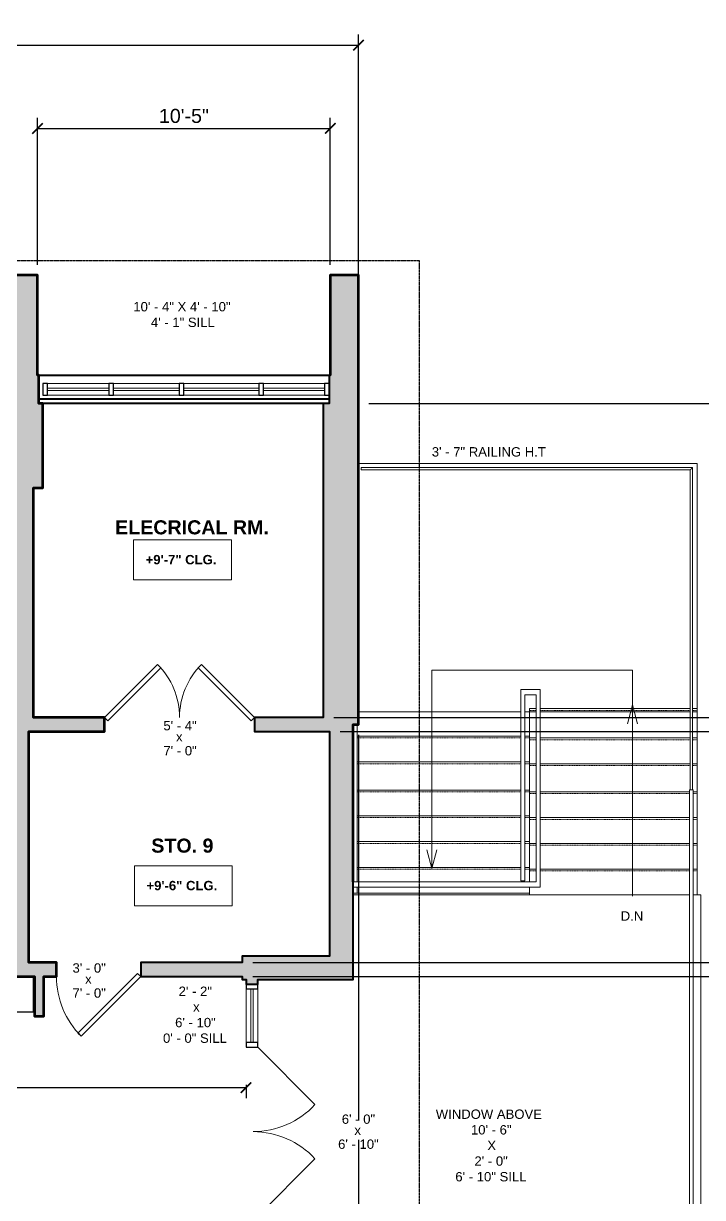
# Model space of a CAD drawing. Header units: inches. Extents: x -2078 to 106214, y -964 to 6385.
# Drawn here: x 26991 to 27281, y 4214 to 4715 of the extents above; entities that cross this region are included whole.
import ezdxf

# ---------------------------------------------------------------- set-up
doc = ezdxf.new("R2010")
doc.units = ezdxf.units.IN
doc.header["$MEASUREMENT"] = 0
doc.linetypes.add('HIDDEN2', pattern=[0.1875, 0.125, -0.0625])
doc.linetypes.add('Overhead 1_16_', pattern=[0.101562, 0.0625, -0.039062])
for name, color, linetype, lineweight in [('A-ANNO', 2, 'Continuous', 5), ('A-ANNO-DIMS', 1, 'Continuous', 9), ('A-CASE', 4, 'Continuous', 9), ('A-DETL-THIN', 151, 'Continuous', 9), ('A-DOOR', 1, 'Continuous', 18), ('A-FLOR', 6, 'Continuous', 18), ('A-GLAZ-CURT', 52, 'Continuous', 9), ('A-GLAZ-CWMG', 51, 'Continuous', 9), ('A-HIDDEN', 2, 'HIDDEN2', 18), ('A-RAILING', 4, 'Continuous', 9), ('A-STRS', 4, 'Continuous', 9), ('A-WALL', 3, 'Continuous', 40), ('A-WINDOWS', 2, 'Continuous', 18), ('Q-CASE', 4, 'Continuous', 30)]:
    doc.layers.add(name, color=color, linetype=linetype, lineweight=lineweight)
doc.layers.add('A-HATCH', color=9, linetype='Continuous')
doc.styles.add('Arial_1', font='arial.ttf', dxfattribs={"height": 0.0625})
doc.styles.add('Arial_2', font='arial.ttf', dxfattribs={"height": 3})
doc.styles.add('Arial_B', font='arialbd.ttf', dxfattribs={"height": 4.5})
doc.styles.add('Arial_B_1', font='arialbd.ttf', dxfattribs={"height": 3})
doc.styles.add('JC', font='arial.ttf', dxfattribs={"height": 0.125})
doc.dimstyles.new('JC-DIMS', dxfattribs={"dimtxt": 0.125, "dimasz": 0.09375, "dimexe": 0.09375, "dimexo": 0.09375, "dimgap": 0.046875, "dimtad": 1, "dimdec": 1, "dimzin": 0, "dimdsep": 46, "dimlunit": 4, "dimtxsty": 'JC', "dimblk": 'ARCHTICK', "dimcen": 0.09, "dimclrd": 1, "dimclre": 1, "dimclrt": 256, "dimadec": 0, "dimazin": 0, "dimtfac": 1, "dimtdec": 1, "dimtofl": 0, "dimtmove": 1, "dimatfit": 3, "dimfxl": 1, "dimtolj": 1, "dimtzin": 0, "dimarcsym": 0})

# ---------------------------------------------------------------- blocks, each defined once
blk = doc.blocks.new('JC_DOOR_SINGLE PANEL - SINGLE DOOR-1525208-3RD FL')
at = {"layer": 'A-DOOR', "lineweight": 30}
for p, q in [((-8.87, -27.04), (16.59, -1.59)), ((18, -3), (-7.46, -28.46)), ((16.59, -1.59), (18, -3)), ((-7.46, -28.46), (-8.87, -27.04))]:
    blk.add_line(p, q, dxfattribs=at)
at = {"layer": 'A-DOOR', "lineweight": 9}
blk.add_arc((18, -3), 36, 180, 225, dxfattribs=at)
blk = doc.blocks.new('JC_DOUBLE DOOR - DOUBLE DOOR-1692610-3RD FL')
at = {"layer": 'A-DOOR', "lineweight": 30}
for p, q in [((-32, 3), (-9.37, 25.63)), ((-9.37, 25.63), (-7.96, 24.21)), ((9.37, 25.63), (7.96, 24.21)), ((32, 3), (9.37, 25.63)), ((-7.96, 24.21), (-30.59, 1.59)), ((7.96, 24.21), (30.59, 1.59)), ((-30.59, 1.59), (-32, 3)), ((30.59, 1.59), (32, 3))]:
    blk.add_line(p, q, dxfattribs=at)
at = {"layer": 'A-DOOR', "lineweight": 9}
for centre, start, end in [((-32, 3), 360, 45), ((32, 3), 135, 180)]:
    blk.add_arc(centre, 32, start, end, dxfattribs=at)
blk = doc.blocks.new('Instance - Opening - 16_ x 24_-1692534-3RD FL')
at = {"layer": 'A-WINDOWS'}
for p, q in [((-62, -6), (-62, 6)), ((-62, 6), (62, 6)), ((62, 6), (62, -6)), ((62, -6), (-62, -6))]:
    blk.add_line(p, q, dxfattribs=at)
blk = doc.blocks.new('Rectangular Mullion - 2_5_ x 5_ rectangular-1575385-3RD FL')
at = {"layer": 'A-GLAZ-CWMG', "lineweight": 30}
for p, q in [((0, 2.5), (-2, 2.5)), ((-2, 2.5), (-2, -2.5)), ((0, -2.5), (0, 2.5)), ((-2, -2.5), (0, -2.5))]:
    blk.add_line(p, q, dxfattribs=at)
blk = doc.blocks.new('Rectangular Mullion - 2_5_ x 5_ rectangular-1575386-3RD FL')
at = {"layer": 'A-GLAZ-CWMG', "lineweight": 30}
for p, q in [((-2, 2.5), (0, 2.5)), ((-2, -2.5), (-2, 2.5)), ((0, 2.5), (0, -2.5)), ((0, -2.5), (-2, -2.5))]:
    blk.add_line(p, q, dxfattribs=at)
blk = doc.blocks.new('Rectangular Mullion - 2_5_ x 5_ rectangular-1576958-3RD FL')
at = {"layer": 'A-GLAZ-CWMG'}
for p, q in [((920.3, 463.57), (894.05, 463.57)), ((920.3, 458.57), (894.05, 458.57))]:
    blk.add_line(p, q, dxfattribs=at)
blk = doc.blocks.new('Rectangular Mullion - 2_5_ x 5_ rectangular-1575379-3RD FL')
at = {"layer": 'A-GLAZ-CWMG', "lineweight": 30}
for p, q in [((-1, 2.5), (1, 2.5)), ((-1, -2.5), (-1, 2.5)), ((1, 2.5), (1, -2.5)), ((1, -2.5), (-1, -2.5))]:
    blk.add_line(p, q, dxfattribs=at)
blk = doc.blocks.new('Rectangular Mullion - 2_5_ x 5_ rectangular-1692571-3RD FL')
at = {"layer": 'A-GLAZ-CWMG'}
for p, q in [((1012.3, 463.57), (986.3, 463.57)), ((1012.3, 458.57), (986.3, 458.57))]:
    blk.add_line(p, q, dxfattribs=at)
blk = doc.blocks.new('Rectangular Mullion - 2_5_ x 5_ rectangular-1576960-3RD FL')
at = {"layer": 'A-GLAZ-CWMG'}
for p, q in [((984.3, 463.57), (952.3, 463.57)), ((984.3, 458.57), (952.3, 458.57))]:
    blk.add_line(p, q, dxfattribs=at)
blk = doc.blocks.new('Rectangular Mullion - 2_5_ x 5_ rectangular-1576961-3RD FL')
at = {"layer": 'A-GLAZ-CWMG'}
for p, q in [((950.3, 463.57), (922.3, 463.57)), ((950.3, 458.57), (922.3, 458.57))]:
    blk.add_line(p, q, dxfattribs=at)
blk = doc.blocks.new('Top Rail Type - Top Rail_Internal_-1595257-3RD FL')
at = {"layer": 'A-RAILING'}
for p, q in [((1024.73, 318.07), (1024.73, 250.91)), ((1026.23, 250.91), (1026.23, 318.07)), ((1024.73, 248.66), (1024.73, 246.07)), ((1026.23, 246.07), (1026.23, 248.66))]:
    blk.add_line(p, q, dxfattribs=at)
at = {"layer": 'A-RAILING', "flags": 128}
blk.add_lwpolyline([(1025.56, 246.07), (1025.48, 246.07), (1025.4, 246.07)], dxfattribs=at)
blk = doc.blocks.new('Top Rail Type - Top Rail_Internal_-V7-3RD FL')
at = {"layer": 'A-RAILING'}
for p, q in [((1024.73, 318.07), (1024.73, 250.91)), ((1026.23, 318.07), (1026.23, 250.91)), ((1024.73, 248.66), (1024.73, 246.07)), ((1026.23, 246.07), (1024.73, 246.07)), ((1026.23, 248.66), (1026.23, 246.07))]:
    blk.add_line(p, q, dxfattribs=at)
blk = doc.blocks.new('Door-Curtain-Wall-Double-Storefront - Door-Curtain-Wall-Double-Storefront-1672611-3RD FL')
at = {"layer": 'A-DOOR', "lineweight": 9}
for p, q in [((-11.56, 26.94), (-36, 2.5)), ((11.56, 26.94), (36, 2.5))]:
    blk.add_line(p, q, dxfattribs=at)
for centre, start, end in [((-36, 0.5), 360, 47.2514), ((36, 0.5), 132.7486, 180)]:
    blk.add_arc(centre, 36, start, end, dxfattribs=at)
blk = doc.blocks.new('System Panel - Glazed-1672614-3RD FL')
at = {"layer": 'A-GLAZ-CURT', "lineweight": 18}
for p, q in [((11.5, 0.5), (-11.5, 0.5)), ((-11.5, 0.5), (-11.5, -0.5)), ((11.5, -0.5), (11.5, 0.5)), ((-11.5, -0.5), (11.5, -0.5))]:
    blk.add_line(p, q, dxfattribs=at)
blk = doc.blocks.new('Rectangular Mullion - 2_5_ x 5_ rectangular-1579280-3RD FL')
at = {"layer": 'A-GLAZ-CWMG'}
for p, q in [((978.8, 182.32), (978.8, 205.32)), ((983.8, 205.32), (983.8, 182.32))]:
    blk.add_line(p, q, dxfattribs=at)
blk = doc.blocks.new('Rectangular Mullion - 2_5_ x 5_ rectangular-1672618-3RD FL')
at = {"layer": 'A-GLAZ-CWMG', "lineweight": 30}
for p, q in [((0, 2.5), (-2, 2.5)), ((-2, 2.5), (-2, -2.5)), ((0, -2.5), (0, 2.5)), ((-2, -2.5), (0, -2.5))]:
    blk.add_line(p, q, dxfattribs=at)
blk = doc.blocks.new('Rectangular Mullion - 2_5_ x 5_ rectangular-1672610-3RD FL')
at = {"layer": 'A-GLAZ-CWMG', "lineweight": 30}
for p, q in [((-1, 2.5), (1, 2.5)), ((-1, -2.5), (-1, 2.5)), ((1, 2.5), (1, -2.5)), ((1, -2.5), (-1, -2.5))]:
    blk.add_line(p, q, dxfattribs=at)
blk = doc.blocks.new('Top Rail Type - Top Rail_Internal_-1673952-3RD FL')
at = {"layer": 'A-RAILING'}
for p, q in [((1168.2, 290.14), (1168.2, -441.86)), ((1169.04, 290.14), (1168.86, 290.14)), ((1169.7, -441.86), (1169.7, 290.14))]:
    blk.add_line(p, q, dxfattribs=at)
blk = doc.blocks.new('Top Rail Type - Top Rail_Internal_-V8-3RD FL')
at = {"layer": 'A-RAILING'}
for p, q in [((1169.7, 290.14), (1168.2, 290.14)), ((1168.2, 290.14), (1168.2, -441.86)), ((1169.7, 290.14), (1169.7, -441.86))]:
    blk.add_line(p, q, dxfattribs=at)
blk = doc.blocks.new('Casework 11 - Casework 11-1692677-3RD FL')
at = {"layer": 'Q-CASE'}
for p, q in [((888.05, 210.41), (751.18, 210.41)), ((751.18, 210.41), (751.18, 195.49)), ((888.05, 195.49), (888.05, 210.41)), ((751.18, 195.49), (888.05, 195.49))]:
    blk.add_line(p, q, dxfattribs=at)
blk = doc.blocks.new('Railing - Railing-1695956-3RD FL')
at = {"layer": 'A-RAILING'}
for p, q in [((1169.46, 427.69), (1027.96, 427.69)), ((1027.96, 427.69), (1027.96, 426.69)), ((1027.96, 426.69), (1168.46, 426.69)), ((1168.46, 426.69), (1168.46, 290.14)), ((1169.46, 290.14), (1169.46, 427.69))]:
    blk.add_line(p, q, dxfattribs=at)
blk.add_open_spline([(1168.46, 426.69), (1168.46, 426.69), (1168.46, 426.7), (1168.49, 426.73), (1168.52, 426.76), (1168.55, 426.79), (1168.58, 426.82), (1168.61, 426.85), (1168.65, 426.89), (1168.7, 426.93), (1168.73, 426.97), (1168.76, 427), (1168.79, 427.03), (1168.83, 427.07), (1168.86, 427.1), (1168.89, 427.13), (1168.92, 427.16), (1168.96, 427.19), (1168.99, 427.23), (1169.02, 427.26), (1169.05, 427.29), (1169.08, 427.32), (1169.12, 427.36), (1169.15, 427.39), (1169.18, 427.42), (1169.21, 427.44), (1169.23, 427.47), (1169.27, 427.51), (1169.3, 427.54), (1169.33, 427.57), (1169.36, 427.6), (1169.39, 427.63), (1169.42, 427.66), (1169.45, 427.69), (1169.46, 427.69), (1169.46, 427.69)], degree=3, knots=[0, 0, 0, 0, 0.083333, 0.125, 0.166667, 0.208333, 0.229167, 0.25, 0.291667, 0.333333, 0.354167, 0.375, 0.395833, 0.416667, 0.4375, 0.458333, 0.479167, 0.5, 0.520833, 0.541667, 0.5625, 0.583333, 0.604167, 0.625, 0.645833, 0.666667, 0.6875, 0.708333, 0.75, 0.770833, 0.791667, 0.833333, 0.875, 0.916667, 1, 1, 1, 1], dxfattribs=at)
blk = doc.blocks.new('_ArchTick')
at = {"color": 0, "linetype": 'ByBlock', "const_width": 0.15}
blk.add_lwpolyline([(-0.5, -0.5), (0.5, 0.5)], dxfattribs=at)
blk = doc.blocks.new('*D1075')
at = {"layer": 'A-ANNO-DIMS', "color": 1, "lineweight": -2, "transparency": 16777216}
for p, q in [((25168.76, 4612.42), (25168.76, 4710.35)), ((27133.76, 4557.52), (27133.76, 4710.35)), ((25168.76, 4705.85), (27133.76, 4705.85))]:
    blk.add_line(p, q, dxfattribs=at)
at = {"layer": 'Defpoints', "color": 0, "transparency": 16777216}
for p in [(27133.76, 4705.85), (25168.76, 4607.92), (27133.76, 4553.02)]:
    blk.add_point(p, dxfattribs=at)
at = {"layer": 'A-ANNO-DIMS', "color": 1, "lineweight": -2, "transparency": 16777216, "xscale": 4.5, "yscale": 4.5, "zscale": 4.5, "rotation": 180}
blk.add_blockref('_ArchTick', (25168.76, 4705.85), dxfattribs=at)
at = {"layer": 'A-ANNO-DIMS', "color": 1, "lineweight": -2, "transparency": 16777216, "xscale": 4.5, "yscale": 4.5, "zscale": 4.5}
blk.add_blockref('_ArchTick', (27133.76, 4705.85), dxfattribs=at)
at = {"layer": 'A-ANNO-DIMS', "transparency": 16777216, "insert": (26151.26, 4711.17), "char_height": 6, "width": 0.5739, "attachment_point": 5, "style": 'JC'}
blk.add_mtext('\\A1;163\'-9"', dxfattribs=at)
blk = doc.blocks.new('*D763')
at = {"layer": 'A-ANNO-DIMS', "color": 1, "lineweight": -2, "transparency": 16777216}
for p, q in [((26996.76, 4612.18), (26996.76, 4674.82)), ((27121.76, 4612.18), (27121.76, 4674.82)), ((26996.76, 4670.32), (27121.76, 4670.32))]:
    blk.add_line(p, q, dxfattribs=at)
at = {"layer": 'Defpoints', "color": 0, "transparency": 16777216}
for p in [(27121.76, 4670.32), (26996.76, 4607.68), (27121.76, 4607.68)]:
    blk.add_point(p, dxfattribs=at)
at = {"layer": 'A-ANNO-DIMS', "color": 1, "lineweight": -2, "transparency": 16777216, "xscale": 4.5, "yscale": 4.5, "zscale": 4.5, "rotation": 180}
blk.add_blockref('_ArchTick', (26996.76, 4670.32), dxfattribs=at)
at = {"layer": 'A-ANNO-DIMS', "color": 1, "lineweight": -2, "transparency": 16777216, "xscale": 4.5, "yscale": 4.5, "zscale": 4.5}
blk.add_blockref('_ArchTick', (27121.76, 4670.32), dxfattribs=at)
at = {"layer": 'A-ANNO-DIMS', "transparency": 16777216, "insert": (27059.26, 4675.63), "char_height": 6, "width": 0.4874, "attachment_point": 5, "style": 'JC'}
blk.add_mtext('\\A1;10\'-5"', dxfattribs=at)
blk = doc.blocks.new('*D769')
at = {"layer": 'A-ANNO-DIMS', "color": 1, "lineweight": -2, "transparency": 16777216}
for p, q in [((27138.26, 4553.02), (27474.21, 4553.02)), ((27469.71, 4419.02), (27469.71, 4553.02)), ((27123.26, 4419.02), (27474.21, 4419.02))]:
    blk.add_line(p, q, dxfattribs=at)
at = {"layer": 'Defpoints', "color": 0, "transparency": 16777216}
for p in [(27133.76, 4553.02), (27469.71, 4553.02), (27118.76, 4419.02)]:
    blk.add_point(p, dxfattribs=at)
at = {"layer": 'A-ANNO-DIMS', "color": 1, "lineweight": -2, "transparency": 16777216, "xscale": 4.5, "yscale": 4.5, "zscale": 4.5}
for p, rotation in [((27469.71, 4553.02), 90), ((27469.71, 4419.02), 270)]:
    blk.add_blockref('_ArchTick', p, dxfattribs=dict(at, rotation=rotation))
at = {"layer": 'A-ANNO-DIMS', "transparency": 16777216, "insert": (27464.45, 4486.02), "char_height": 6, "width": 0.4874, "attachment_point": 5, "rotation": 90, "style": 'JC'}
blk.add_mtext('\\A1;11\'-2"', dxfattribs=at)
blk = doc.blocks.new('*D795')
at = {"layer": 'A-ANNO-DIMS', "color": 1, "lineweight": -2, "transparency": 16777216}
for p, q in [((27125.97, 4413.02), (27474.21, 4413.02)), ((27469.71, 4314.41), (27469.71, 4413.02)), ((27088.64, 4314.41), (27474.21, 4314.41))]:
    blk.add_line(p, q, dxfattribs=at)
at = {"layer": 'Defpoints', "color": 0, "transparency": 16777216}
for p in [(27121.47, 4413.02), (27469.71, 4413.02), (27084.14, 4314.41)]:
    blk.add_point(p, dxfattribs=at)
at = {"layer": 'A-ANNO-DIMS', "color": 1, "lineweight": -2, "transparency": 16777216, "xscale": 4.5, "yscale": 4.5, "zscale": 4.5}
for p, rotation in [((27469.71, 4413.02), 90), ((27469.71, 4314.41), 270)]:
    blk.add_blockref('_ArchTick', p, dxfattribs=dict(at, rotation=rotation))
at = {"layer": 'A-ANNO-DIMS', "transparency": 16777216, "insert": (27460.39, 4363.71), "char_height": 6, "width": 0.6622, "attachment_point": 5, "rotation": 90, "style": 'JC'}
blk.add_mtext('\\A1;8\'-2{\\H1x;\\S1/2;}"', dxfattribs=at)
blk = doc.blocks.new('*D797')
at = {"layer": 'A-ANNO-DIMS', "color": 1, "lineweight": -2, "transparency": 16777216}
for p, q in [((27138.26, 4553.02), (27510.8, 4553.02)), ((27506.3, 3867.02), (27506.3, 4553.02)), ((27126.82, 3867.02), (27510.8, 3867.02))]:
    blk.add_line(p, q, dxfattribs=at)
at = {"layer": 'Defpoints', "color": 0, "transparency": 16777216}
for p in [(27133.76, 4553.02), (27506.3, 4553.02), (27122.32, 3867.02)]:
    blk.add_point(p, dxfattribs=at)
at = {"layer": 'A-ANNO-DIMS', "color": 1, "lineweight": -2, "transparency": 16777216, "xscale": 4.5, "yscale": 4.5, "zscale": 4.5}
for p, rotation in [((27506.3, 4553.02), 90), ((27506.3, 3867.02), 270)]:
    blk.add_blockref('_ArchTick', p, dxfattribs=dict(at, rotation=rotation))
at = {"layer": 'A-ANNO-DIMS', "transparency": 16777216, "insert": (27500.98, 4210.02), "char_height": 6, "width": 0.4874, "attachment_point": 5, "rotation": 90, "style": 'JC'}
blk.add_mtext('\\A1;57\'-2"', dxfattribs=at)
blk = doc.blocks.new('*D799')
at = {"layer": 'A-ANNO-DIMS', "color": 1, "lineweight": -2, "transparency": 16777216}
for p, q in [((27088.64, 4308.41), (27474.21, 4308.41)), ((27469.71, 4175.02), (27469.71, 4308.41)), ((27090.26, 4175.02), (27474.21, 4175.02))]:
    blk.add_line(p, q, dxfattribs=at)
at = {"layer": 'Defpoints', "color": 0, "transparency": 16777216}
for p in [(27084.14, 4308.41), (27469.71, 4308.41), (27085.76, 4175.02)]:
    blk.add_point(p, dxfattribs=at)
at = {"layer": 'A-ANNO-DIMS', "color": 1, "lineweight": -2, "transparency": 16777216, "xscale": 4.5, "yscale": 4.5, "zscale": 4.5}
for p, rotation in [((27469.71, 4308.41), 90), ((27469.71, 4175.02), 270)]:
    blk.add_blockref('_ArchTick', p, dxfattribs=dict(at, rotation=rotation))
at = {"layer": 'A-ANNO-DIMS', "transparency": 16777216, "insert": (27460.44, 4241.71), "char_height": 6, "width": 0.7487, "attachment_point": 5, "rotation": 90, "style": 'JC'}
blk.add_mtext('\\A1;11\'-1{\\H1x;\\S1/2;}"', dxfattribs=at)
blk = doc.blocks.new('*D837')
at = {"layer": 'A-ANNO-DIMS', "color": 1, "lineweight": -2, "transparency": 16777216}
for p, q in [((25479.76, 4262.24), (25479.76, 4256.59)), ((25479.76, 4261.09), (27085.76, 4261.09)), ((27085.76, 4262.24), (27085.76, 4256.59))]:
    blk.add_line(p, q, dxfattribs=at)
at = {"layer": 'Defpoints', "color": 0, "transparency": 16777216}
for p in [(25479.76, 4266.74), (27085.76, 4266.74), (27085.76, 4261.09)]:
    blk.add_point(p, dxfattribs=at)
at = {"layer": 'A-ANNO-DIMS', "color": 1, "lineweight": -2, "transparency": 16777216, "xscale": 4.5, "yscale": 4.5, "zscale": 4.5, "rotation": 180}
blk.add_blockref('_ArchTick', (25479.76, 4261.09), dxfattribs=at)
at = {"layer": 'A-ANNO-DIMS', "color": 1, "lineweight": -2, "transparency": 16777216, "xscale": 4.5, "yscale": 4.5, "zscale": 4.5}
blk.add_blockref('_ArchTick', (27085.76, 4261.09), dxfattribs=at)
at = {"layer": 'A-ANNO-DIMS', "transparency": 16777216, "insert": (26282.76, 4266.4), "char_height": 6, "width": 0.6604, "attachment_point": 5, "style": 'JC'}
blk.add_mtext('\\A1;133\'-10"', dxfattribs=at)
blk = doc.blocks.new('*D847')
at = {"layer": 'A-ANNO-DIMS', "color": 1, "lineweight": -2, "transparency": 16777216}
for p, q in [((27133.76, 4411.52), (27133.76, 3338.45)), ((25168.76, 3666.42), (25168.76, 3338.45)), ((25168.76, 3342.95), (27133.76, 3342.95))]:
    blk.add_line(p, q, dxfattribs=at)
at = {"layer": 'Defpoints', "color": 0, "transparency": 16777216}
for p in [(27133.76, 4416.02), (25168.76, 3670.92), (27133.76, 3342.95)]:
    blk.add_point(p, dxfattribs=at)
at = {"layer": 'A-ANNO-DIMS', "color": 1, "lineweight": -2, "transparency": 16777216, "xscale": 4.5, "yscale": 4.5, "zscale": 4.5, "rotation": 180}
blk.add_blockref('_ArchTick', (25168.76, 3342.95), dxfattribs=at)
at = {"layer": 'A-ANNO-DIMS', "color": 1, "lineweight": -2, "transparency": 16777216, "xscale": 4.5, "yscale": 4.5, "zscale": 4.5}
blk.add_blockref('_ArchTick', (27133.76, 3342.95), dxfattribs=at)
at = {"layer": 'A-ANNO-DIMS', "transparency": 16777216, "insert": (26151.26, 3348.27), "char_height": 6, "width": 0.5739, "attachment_point": 5, "style": 'JC'}
blk.add_mtext('\\A1;163\'-9"', dxfattribs=at)
blk = doc.blocks.new('JC- existing door Tag_quad - JC- existing door Tag_quad-839775-3RD FL')
at = {"layer": 'A-ANNO', "insert": (-0.0234, 0.0378), "char_height": 0.0625, "width": 0.0505, "attachment_point": 1, "style": 'Arial_1', "bg_fill": 2}
blk.add_mtext('x', dxfattribs=at)

msp = doc.modelspace()

# ---------------------------------------------------------------- linework, layer by layer
at = {"layer": 'A-ANNO'}
for p, q in [((27250.798, 4424.351), (27248.654, 4416.351)), ((27250.798, 4424.351), (27252.942, 4416.351)), ((27165.074, 4354.575), (27162.93, 4362.575)), ((27165.074, 4354.575), (27167.217, 4362.575))]:
    msp.add_line(p, q, dxfattribs=at)
at = {"layer": 'A-ANNO', "flags": 128}
for points in [[(27037.799, 4494.792), (27079.535, 4494.792), (27079.535, 4477.723), (27037.799, 4477.723)], [(27038.163, 4355.724), (27079.899, 4355.724), (27079.899, 4338.656), (27038.163, 4338.656)]]:
    msp.add_lwpolyline(points, close=True, dxfattribs=at)
at = {"layer": 'A-ANNO'}
msp.add_lwpolyline([(27250.798, 4342.757), (27250.798, 4439.115), (27165.074, 4439.115), (27165.074, 4354.575)], dxfattribs=at)
at = {"layer": 'A-DETL-THIN'}
for p, q in [((27211.315, 4430.86), (27203.065, 4430.86)), ((27203.065, 4430.86), (27203.065, 4349.36)), ((27204.815, 4349.36), (27204.815, 4428.61)), ((27204.815, 4428.61), (27209.565, 4428.61)), ((27209.565, 4428.61), (27209.565, 4348.86)), ((27211.315, 4346.61), (27211.315, 4430.86)), ((27209.565, 4348.86), (27131.443, 4348.86)), ((27131.443, 4348.86), (27131.443, 4346.61)), ((27203.065, 4349.36), (27204.815, 4349.36)), ((27131.443, 4346.61), (27211.315, 4346.61))]:
    msp.add_line(p, q, dxfattribs=at)
at = {"layer": 'A-FLOR'}
for p, q in [((27206.825, 4343.254), (27131.469, 4343.254)), ((27279.858, 4343.254), (27278.346, 4343.254)), ((27279.858, 3609.787), (27279.858, 4343.254))]:
    msp.add_line(p, q, dxfattribs=at)
at = {"layer": 'A-FLOR', "color": 7}
for p, q in [((26995.521, 4308.362), (26995.009, 4308.362)), ((27084.139, 4308.362), (27040.84, 4308.362))]:
    msp.add_line(p, q, dxfattribs=at)
at = {"layer": 'A-GLAZ-CURT', "lineweight": 18}
for p, q in [((27027.259, 4559.521), (27001.009, 4559.521)), ((27001.009, 4559.521), (27001.009, 4558.521)), ((27001.009, 4558.521), (27027.259, 4558.521)), ((27027.259, 4558.521), (27027.259, 4559.521)), ((27057.259, 4559.521), (27029.259, 4559.521)), ((27029.259, 4559.521), (27029.259, 4558.521)), ((27029.259, 4558.521), (27057.259, 4558.521)), ((27057.259, 4558.521), (27057.259, 4559.521)), ((27091.259, 4559.521), (27059.259, 4559.521)), ((27059.259, 4559.521), (27059.259, 4558.521)), ((27059.259, 4558.521), (27091.259, 4558.521)), ((27091.259, 4558.521), (27091.259, 4559.521)), ((27119.259, 4559.521), (27093.259, 4559.521)), ((27093.259, 4559.521), (27093.259, 4558.521)), ((27093.259, 4558.521), (27119.259, 4558.521)), ((27119.259, 4558.521), (27119.259, 4559.521))]:
    msp.add_line(p, q, dxfattribs=at)
at = {"layer": 'A-STRS'}
for p, q in [((27278.346, 4527.317), (27133.759, 4527.317)), ((27278.346, 4421.394), (27278.346, 4527.317)), ((27133.759, 4421.394), (27203.065, 4421.394)), ((27204.815, 4421.394), (27209.565, 4421.394)), ((27209.565, 4422.754), (27206.825, 4422.754)), ((27206.825, 4422.754), (27206.825, 4411.028)), ((27275.414, 4422.754), (27211.315, 4422.754)), ((27211.315, 4421.394), (27275.414, 4421.394)), ((27278.346, 4422.754), (27276.414, 4422.754)), ((27276.414, 4421.394), (27278.346, 4421.394)), ((27278.346, 4422.754), (27278.346, 4410.254)), ((27131.693, 4411.028), (27131.469, 4411.028)), ((27203.065, 4411.028), (27133.193, 4411.028)), ((27206.825, 4411.028), (27204.815, 4411.028)), ((27206.825, 4411.028), (27206.825, 4410.254)), ((27206.825, 4411.028), (27206.825, 4410.254)), ((27206.825, 4410.254), (27206.825, 4400.028)), ((27209.565, 4410.254), (27206.825, 4410.254)), ((27206.825, 4410.254), (27206.825, 4400.028)), ((27275.414, 4410.254), (27211.315, 4410.254)), ((27278.346, 4410.254), (27276.414, 4410.254)), ((27278.346, 4410.254), (27278.346, 4399.254)), ((27131.693, 4400.028), (27131.469, 4400.028)), ((27203.065, 4400.028), (27133.193, 4400.028)), ((27206.825, 4400.028), (27204.815, 4400.028)), ((27206.825, 4400.028), (27206.825, 4399.254)), ((27206.825, 4400.028), (27206.825, 4399.254)), ((27206.825, 4399.254), (27206.825, 4388.028)), ((27209.565, 4399.254), (27206.825, 4399.254)), ((27275.414, 4399.254), (27211.315, 4399.254)), ((27278.346, 4399.254), (27276.409, 4399.254)), ((27278.346, 4399.254), (27278.346, 4387.254)), ((27131.693, 4388.028), (27131.469, 4388.028)), ((27203.065, 4388.028), (27133.193, 4388.028)), ((27206.825, 4388.028), (27204.815, 4388.028)), ((27206.825, 4388.028), (27206.825, 4387.254)), ((27206.825, 4388.028), (27206.825, 4387.254)), ((27206.825, 4387.254), (27206.825, 4377.028)), ((27209.565, 4387.254), (27206.825, 4387.254)), ((27206.825, 4387.254), (27206.825, 4377.028)), ((27275.161, 4387.254), (27211.315, 4387.254)), ((27278.346, 4387.254), (27276.661, 4387.254)), ((27278.346, 4387.254), (27278.346, 4376.254)), ((27131.693, 4377.028), (27131.469, 4377.028)), ((27203.065, 4377.028), (27133.193, 4377.028)), ((27206.825, 4377.028), (27204.815, 4377.028)), ((27206.825, 4377.028), (27206.825, 4376.254)), ((27206.825, 4377.028), (27206.825, 4376.254)), ((27206.825, 4376.254), (27206.825, 4366.028)), ((27209.565, 4376.254), (27206.825, 4376.254)), ((27206.825, 4376.254), (27206.825, 4366.028)), ((27275.161, 4376.254), (27211.315, 4376.254)), ((27278.346, 4376.254), (27276.661, 4376.254)), ((27278.346, 4376.254), (27278.346, 4365.254)), ((27131.693, 4366.028), (27131.469, 4366.028)), ((27203.065, 4366.028), (27133.193, 4366.028)), ((27206.825, 4366.028), (27204.815, 4366.028)), ((27206.825, 4366.028), (27206.825, 4365.254)), ((27206.825, 4366.028), (27206.825, 4365.254)), ((27206.825, 4365.254), (27206.825, 4355.028)), ((27209.565, 4365.254), (27206.825, 4365.254)), ((27206.825, 4365.254), (27206.825, 4355.028)), ((27275.161, 4365.254), (27211.315, 4365.254)), ((27278.346, 4365.254), (27276.661, 4365.254)), ((27278.346, 4365.254), (27278.346, 4354.254)), ((27131.693, 4355.028), (27131.469, 4355.028)), ((27203.065, 4355.028), (27133.193, 4355.028)), ((27206.825, 4355.028), (27204.815, 4355.028)), ((27206.825, 4355.028), (27206.825, 4354.254)), ((27206.825, 4355.028), (27206.825, 4354.254)), ((27206.825, 4354.254), (27206.825, 4348.86)), ((27209.565, 4354.254), (27206.825, 4354.254)), ((27275.161, 4354.254), (27211.315, 4354.254)), ((27278.346, 4354.254), (27276.661, 4354.254)), ((27278.346, 4354.254), (27278.346, 4343.254)), ((27131.693, 4344.028), (27131.469, 4344.028)), ((27206.825, 4344.028), (27133.193, 4344.028)), ((27206.825, 4346.61), (27206.825, 4343.254)), ((27275.161, 4343.254), (27206.825, 4343.254)), ((27278.346, 4343.254), (27276.661, 4343.254))]:
    msp.add_line(p, q, dxfattribs=at)
at = {"layer": 'A-STRS', "linetype": 'Overhead 1_16_'}
for p, q in [((27209.565, 4422.004), (27206.825, 4422.004)), ((27275.414, 4422.004), (27211.315, 4422.004)), ((27278.346, 4422.004), (27276.414, 4422.004)), ((27131.693, 4410.278), (27131.469, 4410.278)), ((27203.065, 4410.278), (27133.193, 4410.278)), ((27206.825, 4410.278), (27204.815, 4410.278)), ((27209.565, 4409.504), (27206.825, 4409.504)), ((27275.414, 4409.504), (27211.315, 4409.504)), ((27278.346, 4409.504), (27276.414, 4409.504)), ((27131.693, 4399.278), (27131.469, 4399.278)), ((27203.065, 4399.278), (27133.193, 4399.278)), ((27206.825, 4399.278), (27204.815, 4399.278)), ((27209.565, 4398.504), (27206.825, 4398.504)), ((27275.414, 4398.504), (27211.315, 4398.504)), ((27278.346, 4398.504), (27276.409, 4398.504)), ((27131.693, 4387.278), (27131.469, 4387.278)), ((27203.065, 4387.278), (27133.193, 4387.278)), ((27206.825, 4387.278), (27204.815, 4387.278)), ((27209.565, 4386.504), (27206.825, 4386.504)), ((27275.161, 4386.504), (27211.315, 4386.504)), ((27278.346, 4386.504), (27276.661, 4386.504)), ((27131.693, 4376.278), (27131.469, 4376.278)), ((27203.065, 4376.278), (27133.193, 4376.278)), ((27206.825, 4376.278), (27204.815, 4376.278)), ((27209.565, 4375.504), (27206.825, 4375.504)), ((27275.161, 4375.504), (27211.315, 4375.504)), ((27278.346, 4375.504), (27276.661, 4375.504)), ((27131.693, 4365.278), (27131.469, 4365.278)), ((27203.065, 4365.278), (27133.193, 4365.278)), ((27206.825, 4365.278), (27204.815, 4365.278)), ((27209.565, 4364.504), (27206.825, 4364.504)), ((27275.161, 4364.504), (27211.315, 4364.504)), ((27278.346, 4364.504), (27276.661, 4364.504)), ((27131.693, 4354.278), (27131.469, 4354.278)), ((27203.065, 4354.278), (27133.193, 4354.278)), ((27206.825, 4354.278), (27204.815, 4354.278)), ((27209.565, 4353.504), (27206.825, 4353.504)), ((27275.161, 4353.504), (27211.315, 4353.504)), ((27278.346, 4353.504), (27276.661, 4353.504))]:
    msp.add_line(p, q, dxfattribs=at)
at = {"layer": 'A-WALL'}
msp.add_line((27118.759, 4553.021), (26999.009, 4553.021), dxfattribs=at)
at = {"layer": 'A-WALL', "lineweight": 60}
msp.add_lwpolyline([(27131.469, 4348.86), (27131.469, 4416.021), (27133.759, 4416.021), (27133.759, 4607.684), (27121.759, 4607.684), (27121.759, 4565.021), (27121.259, 4565.021)], dxfattribs=at)
at = {"layer": 'A-WALL'}
msp.add_lwpolyline([(26997.259, 4555.021), (27121.259, 4555.021), (27121.259, 4553.021)], dxfattribs=at)

# ---------------------------------------------------------------- block references
at = {"layer": 'A-CASE'}
msp.add_blockref('Casework 11 - Casework 11-1692677-3RD FL', (26106.959, 4097.954), dxfattribs=at)
at = {"layer": 'A-DOOR'}
for name, p in [('JC_DOUBLE DOOR - DOUBLE DOOR-1692610-3RD FL', (27057.384, 4416.021)), ('JC_DOOR_SINGLE PANEL - SINGLE DOOR-1525208-3RD FL', (27022.884, 4311.407))]:
    msp.add_blockref(name, p, dxfattribs=at)
at = {"layer": 'A-DOOR', "rotation": 269.9999999999999}
msp.add_blockref('Door-Curtain-Wall-Double-Storefront - Door-Curtain-Wall-Double-Storefront-1672611-3RD FL', (27088.259, 4242.271), dxfattribs=at)
at = {"layer": 'A-GLAZ-CURT', "rotation": 269.9999999999999}
msp.add_blockref('System Panel - Glazed-1672614-3RD FL', (27088.259, 4291.771), dxfattribs=at)
at = {"layer": 'A-GLAZ-CWMG'}
for name, p, rotation in [('Rectangular Mullion - 2_5_ x 5_ rectangular-1575385-3RD FL', (26999.009, 4559.021), 180), ('Rectangular Mullion - 2_5_ x 5_ rectangular-1672618-3RD FL', (27088.259, 4305.271), 89.99999999999993)]:
    msp.add_blockref(name, p, dxfattribs=dict(at, rotation=rotation))
for name in ['Rectangular Mullion - 2_5_ x 5_ rectangular-1576958-3RD FL', 'Rectangular Mullion - 2_5_ x 5_ rectangular-1576961-3RD FL', 'Rectangular Mullion - 2_5_ x 5_ rectangular-1576960-3RD FL', 'Rectangular Mullion - 2_5_ x 5_ rectangular-1692571-3RD FL', 'Rectangular Mullion - 2_5_ x 5_ rectangular-1579280-3RD FL']:
    msp.add_blockref(name, (26106.959, 4097.954), dxfattribs=at)
at = {"layer": 'A-GLAZ-CWMG', "extrusion": (0, 0, -1)}
for name, p, rotation in [('Rectangular Mullion - 2_5_ x 5_ rectangular-1575379-3RD FL', (-27028.259, 4559.021), 180), ('Rectangular Mullion - 2_5_ x 5_ rectangular-1575379-3RD FL', (-27058.259, 4559.021), 180), ('Rectangular Mullion - 2_5_ x 5_ rectangular-1575379-3RD FL', (-27092.259, 4559.021), 180), ('Rectangular Mullion - 2_5_ x 5_ rectangular-1575386-3RD FL', (-27121.259, 4559.021), 180), ('Rectangular Mullion - 2_5_ x 5_ rectangular-1672610-3RD FL', (-27088.259, 4279.271), 270.0000000000001)]:
    msp.add_blockref(name, p, dxfattribs=dict(at, rotation=rotation))
at = {"layer": 'A-RAILING'}
for name in ['Railing - Railing-1695956-3RD FL', 'Top Rail Type - Top Rail_Internal_-1595257-3RD FL', 'Top Rail Type - Top Rail_Internal_-V7-3RD FL', 'Top Rail Type - Top Rail_Internal_-1673952-3RD FL', 'Top Rail Type - Top Rail_Internal_-V8-3RD FL']:
    msp.add_blockref(name, (26106.959, 4097.954), dxfattribs=at)
at = {"layer": 'A-WINDOWS'}
msp.add_blockref('Instance - Opening - 16_ x 24_-1692534-3RD FL', (27059.259, 4559.021), dxfattribs=at)

# ---------------------------------------------------------------- texts
at = {"layer": 'A-ANNO', "attachment_point": 1}
for s, insert, char_height, width, style in [('10\' - 4" X 4\' - 10"', (27037.654, 4596.264), 4, 52.318, 'Arial_2'), ('4\' - 1" SILL', (27045.154, 4589.598), 4, 34.138, 'Arial_2'), ('3\' - 7" RAILING H.T', (27165.074, 4534.329), 4, 61.004, 'Arial_2'), ('ELECRICAL RM.', (27029.888, 4503.126), 6, 80.194, 'Arial_B'), ('+9\'-7" CLG.', (27042.919, 4488.338), 4, 37.976, 'Arial_B_1'), ('STO. 9', (27045.33, 4367.315), 6, 32.724, 'Arial_B'), ('+9\'-6" CLG.', (27043.283, 4349.271), 4, 37.976, 'Arial_B_1'), ('D.N', (27245.721, 4336.303), 4, 12.12, 'Arial_2'), ('2\' - 2"', (27057.005, 4304.17), 4, 17.978, 'Arial_2'), ('x', (27063.172, 4297.503), 4, 3.232, 'Arial_2'), ('6\' - 10"', (27055.505, 4290.837), 4, 21.816, 'Arial_2'), ('0\' - 0" SILL', (27050.338, 4284.17), 4, 34.138, 'Arial_2'), ('WINDOW ABOVE', (27166.782, 4251.723), 4, 57.974, 'Arial_2'), ('10\' - 6"', (27181.782, 4245.057), 4, 21.816, 'Arial_2'), ('X', (27188.782, 4238.39), 4, 4.646, 'Arial_2'), ('2\' - 0"', (27183.282, 4231.723), 4, 17.978, 'Arial_2'), ('6\' - 10" SILL', (27175.116, 4225.057), 4, 37.976, 'Arial_2')]:
    msp.add_mtext(s, dxfattribs=dict(at, insert=insert, char_height=char_height, width=width, style=style))

# ---------------------------------------------------------------- dimensions: what is measured, and where the dimension line sits
at = {"layer": 'A-ANNO-DIMS'}
for base, p1, p2, picture, middle in [((27133.759, 4705.852), (25168.759, 4607.92), (27133.759, 4553.021), '*D1075', (26151.259, 4711.167)), ((27121.759, 4670.321), (26996.759, 4607.684), (27121.759, 4607.684), '*D763', (27059.259, 4675.634)), ((27133.759, 3342.954), (25168.759, 3670.92), (27133.759, 4416.021), '*D847', (26151.259, 3348.27)), ((27085.759, 4261.085), (25479.759, 4266.742), (27085.759, 4266.742), '*D837', (26282.759, 4266.401))]:
    dim = msp.add_linear_dim(base=base, p1=p1, p2=p2, dimstyle='JC-DIMS', dxfattribs=at)
    dim.commit()
    dim.dimension.update_dxf_attribs({"geometry": picture, "text_midpoint": middle})
for base, p1, p2, picture, middle in [((27469.714, 4553.021), (27118.759, 4419.021), (27133.759, 4553.021), '*D769', (27464.452, 4486.021)), ((27506.297, 4553.021), (27122.316, 3867.021), (27133.759, 4553.021), '*D797', (27500.983, 4210.021)), ((27469.714, 4413.021), (27084.139, 4314.407), (27121.469, 4413.021), '*D795', (27460.388, 4363.714)), ((27469.714, 4308.407), (27085.759, 4175.021), (27084.139, 4308.407), '*D799', (27460.439, 4241.714))]:
    dim = msp.add_linear_dim(base=base, p1=p1, p2=p2, angle=90, dimstyle='JC-DIMS', dxfattribs=at)
    dim.commit()
    dim.dimension.update_dxf_attribs({"geometry": picture, "text_midpoint": middle})

# ---------------------------------------------------------------- next in the draw order: block references
at = {"layer": 'A-ANNO', "xscale": 64, "yscale": 64, "zscale": 64}
for p in [(27057.384, 4410.355), (27018.574, 4306.973), (27133.543, 4242.481)]:
    msp.add_blockref('JC- existing door Tag_quad - JC- existing door Tag_quad-839775-3RD FL', p, dxfattribs=at)

# ---------------------------------------------------------------- next in the draw order: hatches: boundary and pattern name
at = {"layer": 'A-HATCH'}
h = msp.add_hatch(color=256, dxfattribs=at)
h.dxf.hatch_style = 1
h.paths.add_polyline_path([(26999.009, 4553.021), (26997.259, 4553.021), (26997.259, 4565.021), (26996.759, 4565.021), (26996.759, 4607.684), (26984.759, 4607.684), (26984.759, 4555.021), (26984.009, 4555.021), (26984.009, 4517.021), (26987.009, 4517.021), (26987.009, 4314.407), (26817.139, 4314.407), (26817.139, 4308.407), (26854.139, 4308.407), (26854.139, 4291.538), (26858.139, 4291.538), (26858.139, 4308.407), (26995.521, 4308.407), (26995.521, 4291.538), (26999.521, 4291.538), (26999.521, 4308.407), (27004.884, 4308.407), (27004.884, 4314.407), (26993.009, 4314.407), (26993.009, 4413.021), (27025.384, 4413.021), (27025.384, 4419.021), (26995.009, 4419.021), (26995.009, 4517.021), (26999.009, 4517.021)])
h = msp.add_hatch(color=256, dxfattribs=at)
h.dxf.hatch_style = 1
h.paths.add_polyline_path([(27133.759, 4607.684), (27121.759, 4607.684), (27121.759, 4565.021), (27121.259, 4565.021), (27121.259, 4553.021), (27118.759, 4553.021), (27118.759, 4419.021), (27089.384, 4419.021), (27089.384, 4413.021), (27121.469, 4413.021), (27121.469, 4317.157), (27084.139, 4317.157), (27084.139, 4314.407), (27040.884, 4314.407), (27040.884, 4308.407), (27084.139, 4308.407), (27084.139, 4307.157), (27085.759, 4307.157), (27085.759, 4305.271), (27090.759, 4305.271), (27090.759, 4307.157), (27131.469, 4307.157), (27131.469, 4416.021), (27133.759, 4416.021)])

# ---------------------------------------------------------------- next in the draw order: linework, layer by layer
at = {"layer": 'A-HIDDEN', "lineweight": 30}
msp.add_lwpolyline([(27159.634, 3814.961), (26792.316, 3814.961), (26792.316, 3665.436), (25143.754, 3665.436), (25143.754, 4613.942), (27159.634, 4613.942)], close=True, dxfattribs=at)
at = {"layer": 'A-WALL', "lineweight": 60}
msp.add_lwpolyline([(26858.139, 4308.407), (26995.521, 4308.407), (26995.521, 4291.538), (26999.521, 4291.538), (26999.521, 4308.407), (27004.884, 4308.407), (27004.884, 4314.407), (26993.009, 4314.407), (26993.009, 4413.021), (27025.384, 4413.021), (27025.384, 4419.021), (26995.009, 4419.021), (26995.009, 4517.021), (26999.009, 4517.021), (26999.009, 4553.021), (26997.259, 4553.021), (26997.259, 4565.021), (26996.759, 4565.021), (26996.759, 4607.684), (26984.759, 4607.684)], dxfattribs=at)
at = {"layer": 'A-WALL'}
msp.add_lwpolyline([(26997.259, 4565.021), (27121.259, 4565.021), (27121.259, 4553.021), (27118.759, 4553.021), (27118.759, 4419.021), (27089.384, 4419.021), (27089.384, 4413.021), (27121.469, 4413.021), (27121.469, 4317.157), (27084.139, 4317.157), (27084.139, 4314.407), (27040.884, 4314.407), (27040.884, 4308.407), (27084.139, 4308.407), (27084.139, 4307.157), (27085.759, 4307.157), (27085.759, 4305.271), (27090.759, 4305.271), (27090.759, 4307.157), (27131.469, 4307.157), (27131.469, 4416.021)], dxfattribs=at)

# ---------------------------------------------------------------- next in the draw order: texts
at = {"layer": 'A-ANNO', "char_height": 4, "attachment_point": 1, "style": 'Arial_2'}
for s, insert, width in [('5\' - 4"', (27050.499, 4417.492), 17.978), ('7\' - 0"', (27050.499, 4406.811), 17.978), ('3\' - 0"', (27011.689, 4314.11), 17.978), ('7\' - 0"', (27011.689, 4303.429), 17.978), ('6\' - 0"', (27126.657, 4249.618), 17.978), ('6\' - 10"', (27125.082, 4238.937), 21.816)]:
    msp.add_mtext(s, dxfattribs=dict(at, insert=insert, width=width))

doc.saveas('drawing.dxf')
